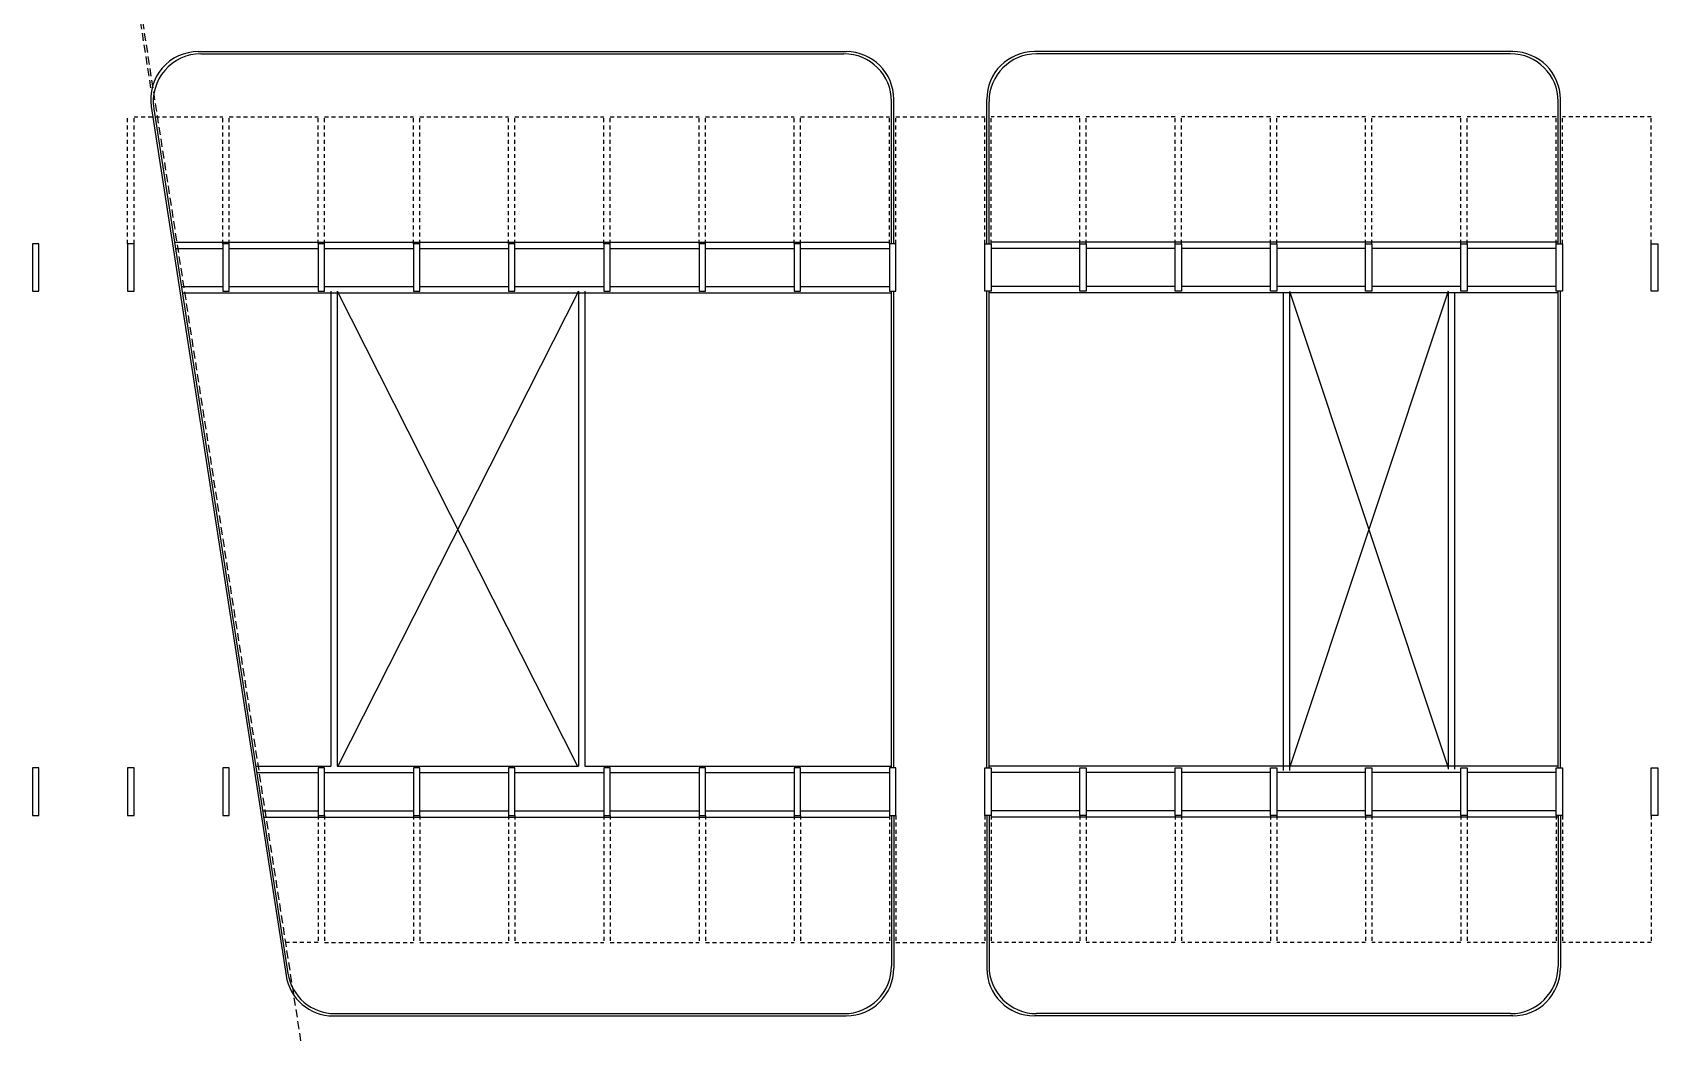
# Model space of a CAD drawing. Header units: millimetres. Extents: x 2552 to 3104, y 1319 to 1450.
# Drawn here: x 2552.3 to 2603.4, y 1354.6 to 1386.2 of the extents above; entities that cross this region are included whole.
import ezdxf

# ---------------------------------------------------------------- set-up
doc = ezdxf.new("R2010")
doc.units = ezdxf.units.MM
doc.linetypes.add('HIDDEN2', pattern=[0.1875, 0.125, -0.0625])
for name, color, linetype in [('ESTR', 3, 'Continuous'), ('PISO', 1, 'Continuous'), ('PROJ', 1, 'HIDDEN2')]:
    doc.layers.add(name, color=color, linetype=linetype)

msp = doc.modelspace()

# ---------------------------------------------------------------- linework, layer by layer
at = {"layer": 'ESTR'}
for points in [[(2552.266, 1379.562), (2552.266, 1378.062), (2552.466, 1378.062), (2552.466, 1379.562)], [(2555.266, 1379.562), (2555.266, 1378.062), (2555.466, 1378.062), (2555.466, 1379.562)], [(2558.266, 1379.562), (2558.266, 1378.062), (2558.466, 1378.062), (2558.466, 1379.562)], [(2561.266, 1379.562), (2561.266, 1378.062), (2561.466, 1378.062), (2561.466, 1379.562)], [(2564.266, 1379.562), (2564.266, 1378.062), (2564.466, 1378.062), (2564.466, 1379.562)], [(2567.266, 1379.562), (2567.266, 1378.062), (2567.466, 1378.062), (2567.466, 1379.562)], [(2570.266, 1379.562), (2570.266, 1378.062), (2570.466, 1378.062), (2570.466, 1379.562)], [(2573.266, 1379.562), (2573.266, 1378.062), (2573.466, 1378.062), (2573.466, 1379.562)], [(2576.266, 1379.562), (2576.266, 1378.062), (2576.466, 1378.062), (2576.466, 1379.562)], [(2579.266, 1379.562), (2579.266, 1378.062), (2579.466, 1378.062), (2579.466, 1379.562)], [(2582.466, 1379.562), (2582.466, 1378.062), (2582.266, 1378.062), (2582.266, 1379.562)], [(2585.466, 1379.562), (2585.466, 1378.062), (2585.266, 1378.062), (2585.266, 1379.562)], [(2588.466, 1379.562), (2588.466, 1378.062), (2588.266, 1378.062), (2588.266, 1379.562)], [(2591.466, 1379.562), (2591.466, 1378.062), (2591.266, 1378.062), (2591.266, 1379.562)], [(2594.466, 1379.562), (2594.466, 1378.062), (2594.266, 1378.062), (2594.266, 1379.562)], [(2597.466, 1379.562), (2597.466, 1378.062), (2597.266, 1378.062), (2597.266, 1379.562)], [(2600.466, 1379.562), (2600.466, 1378.062), (2600.266, 1378.062), (2600.266, 1379.562)], [(2603.466, 1379.562), (2603.466, 1378.062), (2603.266, 1378.062), (2603.266, 1379.562)], [(2552.266, 1363.052), (2552.266, 1361.552), (2552.466, 1361.552), (2552.466, 1363.052)], [(2555.266, 1363.052), (2555.266, 1361.552), (2555.466, 1361.552), (2555.466, 1363.052)], [(2558.266, 1363.052), (2558.266, 1361.552), (2558.466, 1361.552), (2558.466, 1363.052)], [(2561.266, 1363.052), (2561.266, 1361.552), (2561.466, 1361.552), (2561.466, 1363.052)], [(2564.266, 1363.052), (2564.266, 1361.552), (2564.466, 1361.552), (2564.466, 1363.052)], [(2567.266, 1363.052), (2567.266, 1361.552), (2567.466, 1361.552), (2567.466, 1363.052)], [(2570.266, 1363.052), (2570.266, 1361.552), (2570.466, 1361.552), (2570.466, 1363.052)], [(2573.266, 1363.052), (2573.266, 1361.552), (2573.466, 1361.552), (2573.466, 1363.052)], [(2576.266, 1363.052), (2576.266, 1361.552), (2576.466, 1361.552), (2576.466, 1363.052)], [(2579.266, 1363.052), (2579.266, 1361.552), (2579.466, 1361.552), (2579.466, 1363.052)], [(2582.466, 1363.052), (2582.466, 1361.552), (2582.266, 1361.552), (2582.266, 1363.052)], [(2585.466, 1363.052), (2585.466, 1361.552), (2585.266, 1361.552), (2585.266, 1363.052)], [(2588.466, 1363.052), (2588.466, 1361.552), (2588.266, 1361.552), (2588.266, 1363.052)], [(2591.466, 1363.052), (2591.466, 1361.552), (2591.266, 1361.552), (2591.266, 1363.052)], [(2594.466, 1363.052), (2594.466, 1361.552), (2594.266, 1361.552), (2594.266, 1363.052)], [(2597.466, 1363.052), (2597.466, 1361.552), (2597.266, 1361.552), (2597.266, 1363.052)], [(2600.466, 1363.052), (2600.466, 1361.552), (2600.266, 1361.552), (2600.266, 1363.052)], [(2603.466, 1363.052), (2603.466, 1361.552), (2603.266, 1361.552), (2603.266, 1363.052)]]:
    msp.add_lwpolyline(points, close=True, dxfattribs=at)
at = {"layer": 'PISO'}
for p, q in [((2557.49, 1385.613), (2577.901, 1385.613)), ((2557.571, 1385.543), (2577.831, 1385.543)), ((2598.901, 1385.613), (2583.831, 1385.613)), ((2598.831, 1385.543), (2583.901, 1385.543)), ((2556.007, 1383.883), (2560.255, 1356.509)), ((2579.331, 1379.562), (2579.331, 1384.043)), ((2579.401, 1379.562), (2579.401, 1384.113)), ((2582.331, 1379.562), (2582.331, 1384.113)), ((2582.401, 1379.562), (2582.401, 1384.043)), ((2600.331, 1379.562), (2600.331, 1384.043)), ((2600.401, 1379.562), (2600.401, 1384.113)), ((2556.089, 1383.813), (2560.315, 1356.579)), ((2556.741, 1379.612), (2579.266, 1379.612)), ((2556.772, 1379.412), (2558.266, 1379.412)), ((2558.466, 1379.412), (2561.266, 1379.412)), ((2561.466, 1379.412), (2564.266, 1379.412)), ((2564.466, 1379.412), (2567.266, 1379.412)), ((2567.466, 1379.412), (2570.266, 1379.412)), ((2570.466, 1379.412), (2573.266, 1379.412)), ((2573.466, 1379.412), (2576.266, 1379.412)), ((2576.466, 1379.412), (2579.266, 1379.412)), ((2600.331, 1379.612), (2582.466, 1379.612)), ((2585.266, 1379.412), (2582.466, 1379.412)), ((2588.266, 1379.412), (2585.466, 1379.412)), ((2591.266, 1379.412), (2588.466, 1379.412)), ((2594.266, 1379.412), (2591.466, 1379.412)), ((2597.266, 1379.412), (2594.466, 1379.412)), ((2600.266, 1379.412), (2597.466, 1379.412)), ((2556.958, 1378.212), (2558.266, 1378.212)), ((2556.989, 1378.012), (2579.331, 1378.012)), ((2558.466, 1378.212), (2561.266, 1378.212)), ((2561.466, 1378.212), (2564.266, 1378.212)), ((2561.666, 1378.062), (2561.666, 1363.102)), ((2561.866, 1378.062), (2569.441, 1363.102)), ((2561.866, 1378.062), (2561.866, 1363.102)), ((2569.466, 1378.062), (2561.891, 1363.102)), ((2564.466, 1378.212), (2567.266, 1378.212)), ((2567.466, 1378.212), (2570.266, 1378.212)), ((2569.466, 1378.062), (2569.466, 1363.102)), ((2569.666, 1378.062), (2569.666, 1363.102)), ((2570.466, 1378.212), (2573.266, 1378.212)), ((2573.466, 1378.212), (2576.266, 1378.212)), ((2576.466, 1378.212), (2579.266, 1378.212)), ((2579.331, 1363.052), (2579.331, 1378.062)), ((2579.401, 1363.052), (2579.401, 1378.062)), ((2582.331, 1363.052), (2582.331, 1378.062)), ((2582.401, 1363.052), (2582.401, 1378.062)), ((2600.331, 1378.012), (2582.401, 1378.012)), ((2585.266, 1378.212), (2582.466, 1378.212)), ((2588.266, 1378.212), (2585.466, 1378.212)), ((2591.266, 1378.212), (2588.466, 1378.212)), ((2594.266, 1378.212), (2591.466, 1378.212)), ((2591.666, 1378.012), (2591.666, 1362.964)), ((2591.866, 1378.062), (2596.869, 1363.052)), ((2596.869, 1378.062), (2591.866, 1363.052)), ((2591.866, 1378.012), (2591.866, 1362.964)), ((2597.266, 1378.212), (2594.466, 1378.212)), ((2596.869, 1378.012), (2596.869, 1363.014)), ((2597.069, 1378.012), (2597.069, 1363.014)), ((2600.266, 1378.212), (2597.466, 1378.212)), ((2600.331, 1363.052), (2600.331, 1378.062)), ((2600.401, 1363.052), (2600.401, 1378.062)), ((2559.303, 1363.102), (2561.666, 1363.102)), ((2559.334, 1362.902), (2561.266, 1362.902)), ((2561.466, 1362.902), (2564.266, 1362.902)), ((2561.866, 1363.102), (2569.466, 1363.102)), ((2564.466, 1362.902), (2567.266, 1362.902)), ((2567.466, 1362.902), (2570.266, 1362.902)), ((2569.666, 1363.102), (2579.331, 1363.102)), ((2570.466, 1362.902), (2573.266, 1362.902)), ((2573.466, 1362.902), (2576.266, 1362.902)), ((2576.466, 1362.902), (2579.266, 1362.902)), ((2600.331, 1363.102), (2582.401, 1363.102)), ((2585.266, 1362.902), (2582.466, 1362.902)), ((2588.266, 1362.902), (2585.466, 1362.902)), ((2591.266, 1362.902), (2588.466, 1362.902)), ((2594.266, 1362.902), (2591.466, 1362.902)), ((2597.266, 1362.902), (2594.466, 1362.902)), ((2600.266, 1362.902), (2597.466, 1362.902)), ((2559.52, 1361.702), (2561.266, 1361.702)), ((2559.551, 1361.502), (2579.266, 1361.502)), ((2561.466, 1361.702), (2564.266, 1361.702)), ((2564.466, 1361.702), (2567.266, 1361.702)), ((2567.466, 1361.702), (2570.266, 1361.702)), ((2570.466, 1361.702), (2573.266, 1361.702)), ((2573.466, 1361.702), (2576.266, 1361.702)), ((2576.466, 1361.702), (2579.266, 1361.702)), ((2579.331, 1361.552), (2579.331, 1356.809)), ((2579.401, 1361.552), (2579.401, 1356.739)), ((2582.331, 1361.552), (2582.331, 1356.739)), ((2582.401, 1361.552), (2582.401, 1356.809)), ((2585.266, 1361.702), (2582.466, 1361.702)), ((2600.331, 1361.502), (2582.466, 1361.502)), ((2588.266, 1361.702), (2585.466, 1361.702)), ((2591.266, 1361.702), (2588.466, 1361.702)), ((2594.266, 1361.702), (2591.466, 1361.702)), ((2597.266, 1361.702), (2594.466, 1361.702)), ((2600.266, 1361.702), (2597.466, 1361.702)), ((2600.331, 1361.552), (2600.331, 1356.809)), ((2600.401, 1361.552), (2600.401, 1356.739)), ((2561.737, 1355.239), (2576.532, 1355.239)), ((2561.797, 1355.309), (2576.433, 1355.309)), ((2576.433, 1355.309), (2577.831, 1355.309)), ((2576.532, 1355.239), (2577.901, 1355.239)), ((2598.901, 1355.239), (2583.831, 1355.239)), ((2598.831, 1355.309), (2583.901, 1355.309))]:
    msp.add_line(p, q, dxfattribs=at)
for centre, start, end in [((2557.49, 1384.113), 90, 188.8202), ((2557.571, 1384.043), 90, 188.8202), ((2577.831, 1384.043), 0, 90), ((2577.901, 1384.113), 0, 90), ((2583.831, 1384.113), 90, 180), ((2583.901, 1384.043), 90, 180), ((2598.831, 1384.043), 0, 90), ((2598.901, 1384.113), 0, 90), ((2577.831, 1356.809), 270, 0), ((2583.901, 1356.809), 180, 270), ((2598.831, 1356.809), 270, 0), ((2561.737, 1356.739), 188.8202, 270), ((2561.797, 1356.809), 188.8202, 270), ((2577.901, 1356.739), 270, 0), ((2583.831, 1356.739), 180, 270), ((2598.901, 1356.739), 270, 0)]:
    msp.add_arc(centre, 1.5, start, end, dxfattribs=at)
at = {"layer": 'PROJ', "ltscale": 2}
for p, q in [((2555.259, 1389.162), (2556.007, 1384.342)), ((2555.33, 1389.162), (2561.137, 1351.738))]:
    msp.add_line(p, q, dxfattribs=at)
at = {"layer": 'PROJ'}
for p, q in [((2555.266, 1379.562), (2555.266, 1383.562)), ((2555.466, 1383.562), (2558.266, 1383.562)), ((2555.466, 1379.562), (2555.466, 1383.562)), ((2558.266, 1379.562), (2558.266, 1383.562)), ((2558.466, 1379.562), (2558.466, 1383.562)), ((2558.466, 1383.562), (2561.266, 1383.562)), ((2561.266, 1379.562), (2561.266, 1383.562)), ((2561.466, 1383.562), (2564.266, 1383.562)), ((2561.466, 1379.562), (2561.466, 1383.562)), ((2564.266, 1379.562), (2564.266, 1383.562)), ((2564.466, 1379.562), (2564.466, 1383.562)), ((2564.466, 1383.562), (2567.266, 1383.562)), ((2567.266, 1379.562), (2567.266, 1383.562)), ((2567.466, 1383.562), (2570.266, 1383.562)), ((2567.466, 1379.562), (2567.466, 1383.562)), ((2570.266, 1379.562), (2570.266, 1383.562)), ((2570.466, 1379.562), (2570.466, 1383.562)), ((2570.466, 1383.562), (2573.266, 1383.562)), ((2573.266, 1379.562), (2573.266, 1383.562)), ((2573.466, 1383.562), (2576.266, 1383.562)), ((2573.466, 1379.562), (2573.466, 1383.562)), ((2576.266, 1379.562), (2576.266, 1383.562)), ((2576.466, 1379.562), (2576.466, 1383.562)), ((2576.466, 1383.562), (2579.266, 1383.562)), ((2579.266, 1379.562), (2579.266, 1383.562)), ((2579.466, 1383.562), (2582.266, 1383.562)), ((2579.466, 1379.562), (2579.466, 1383.562)), ((2582.266, 1379.562), (2582.266, 1383.562)), ((2582.466, 1379.562), (2582.466, 1383.562)), ((2585.266, 1383.562), (2582.466, 1383.562)), ((2585.266, 1379.562), (2585.266, 1383.562)), ((2585.466, 1379.562), (2585.466, 1383.562)), ((2588.266, 1383.562), (2585.466, 1383.562)), ((2588.266, 1379.562), (2588.266, 1383.562)), ((2588.466, 1379.562), (2588.466, 1383.562)), ((2591.266, 1383.562), (2588.466, 1383.562)), ((2591.266, 1379.562), (2591.266, 1383.562)), ((2591.466, 1379.562), (2591.466, 1383.562)), ((2594.266, 1383.562), (2591.466, 1383.562)), ((2594.266, 1379.562), (2594.266, 1383.562)), ((2597.266, 1383.562), (2594.466, 1383.562)), ((2594.466, 1379.562), (2594.466, 1383.562)), ((2597.266, 1379.562), (2597.266, 1383.562)), ((2597.466, 1379.562), (2597.466, 1383.562)), ((2600.266, 1383.562), (2597.466, 1383.562)), ((2600.266, 1379.562), (2600.266, 1383.562)), ((2603.266, 1383.562), (2600.466, 1383.562)), ((2600.466, 1379.562), (2600.466, 1383.562)), ((2603.266, 1379.562), (2603.266, 1383.562)), ((2561.266, 1361.552), (2561.266, 1357.552)), ((2561.466, 1361.552), (2561.466, 1357.552)), ((2564.266, 1361.552), (2564.266, 1357.552)), ((2564.466, 1361.552), (2564.466, 1357.552)), ((2567.266, 1361.552), (2567.266, 1357.552)), ((2567.466, 1361.552), (2567.466, 1357.552)), ((2570.266, 1361.552), (2570.266, 1357.552)), ((2570.466, 1361.552), (2570.466, 1357.552)), ((2573.266, 1361.552), (2573.266, 1357.552)), ((2573.466, 1361.552), (2573.466, 1357.552)), ((2576.266, 1361.552), (2576.266, 1357.552)), ((2576.466, 1361.552), (2576.466, 1357.552)), ((2579.266, 1361.552), (2579.266, 1357.552)), ((2579.466, 1361.552), (2579.466, 1357.552)), ((2582.266, 1361.552), (2582.266, 1357.552)), ((2582.466, 1361.552), (2582.466, 1357.552)), ((2585.266, 1361.552), (2585.266, 1357.552)), ((2585.466, 1361.552), (2585.466, 1357.552)), ((2588.266, 1361.552), (2588.266, 1357.552)), ((2588.466, 1361.552), (2588.466, 1357.552)), ((2591.266, 1361.552), (2591.266, 1357.552)), ((2591.466, 1361.552), (2591.466, 1357.552)), ((2594.266, 1361.552), (2594.266, 1357.552)), ((2594.466, 1361.552), (2594.466, 1357.552)), ((2597.266, 1361.552), (2597.266, 1357.552)), ((2597.466, 1361.552), (2597.466, 1357.552)), ((2600.266, 1361.552), (2600.266, 1357.552)), ((2600.466, 1361.552), (2600.466, 1357.552)), ((2603.266, 1361.552), (2603.266, 1357.552)), ((2561.266, 1357.552), (2560.164, 1357.552)), ((2561.466, 1357.552), (2564.266, 1357.552)), ((2564.466, 1357.552), (2567.266, 1357.552)), ((2567.466, 1357.552), (2570.266, 1357.552)), ((2570.466, 1357.552), (2573.266, 1357.552)), ((2573.466, 1357.552), (2576.266, 1357.552)), ((2576.466, 1357.552), (2579.266, 1357.552)), ((2579.466, 1357.552), (2582.266, 1357.552)), ((2585.266, 1357.552), (2582.466, 1357.552)), ((2588.266, 1357.552), (2585.466, 1357.552)), ((2591.266, 1357.552), (2588.466, 1357.552)), ((2594.266, 1357.552), (2591.466, 1357.552)), ((2597.266, 1357.552), (2594.466, 1357.552)), ((2600.266, 1357.552), (2597.466, 1357.552)), ((2603.266, 1357.552), (2600.466, 1357.552))]:
    msp.add_line(p, q, dxfattribs=at)

doc.saveas('drawing.dxf')
